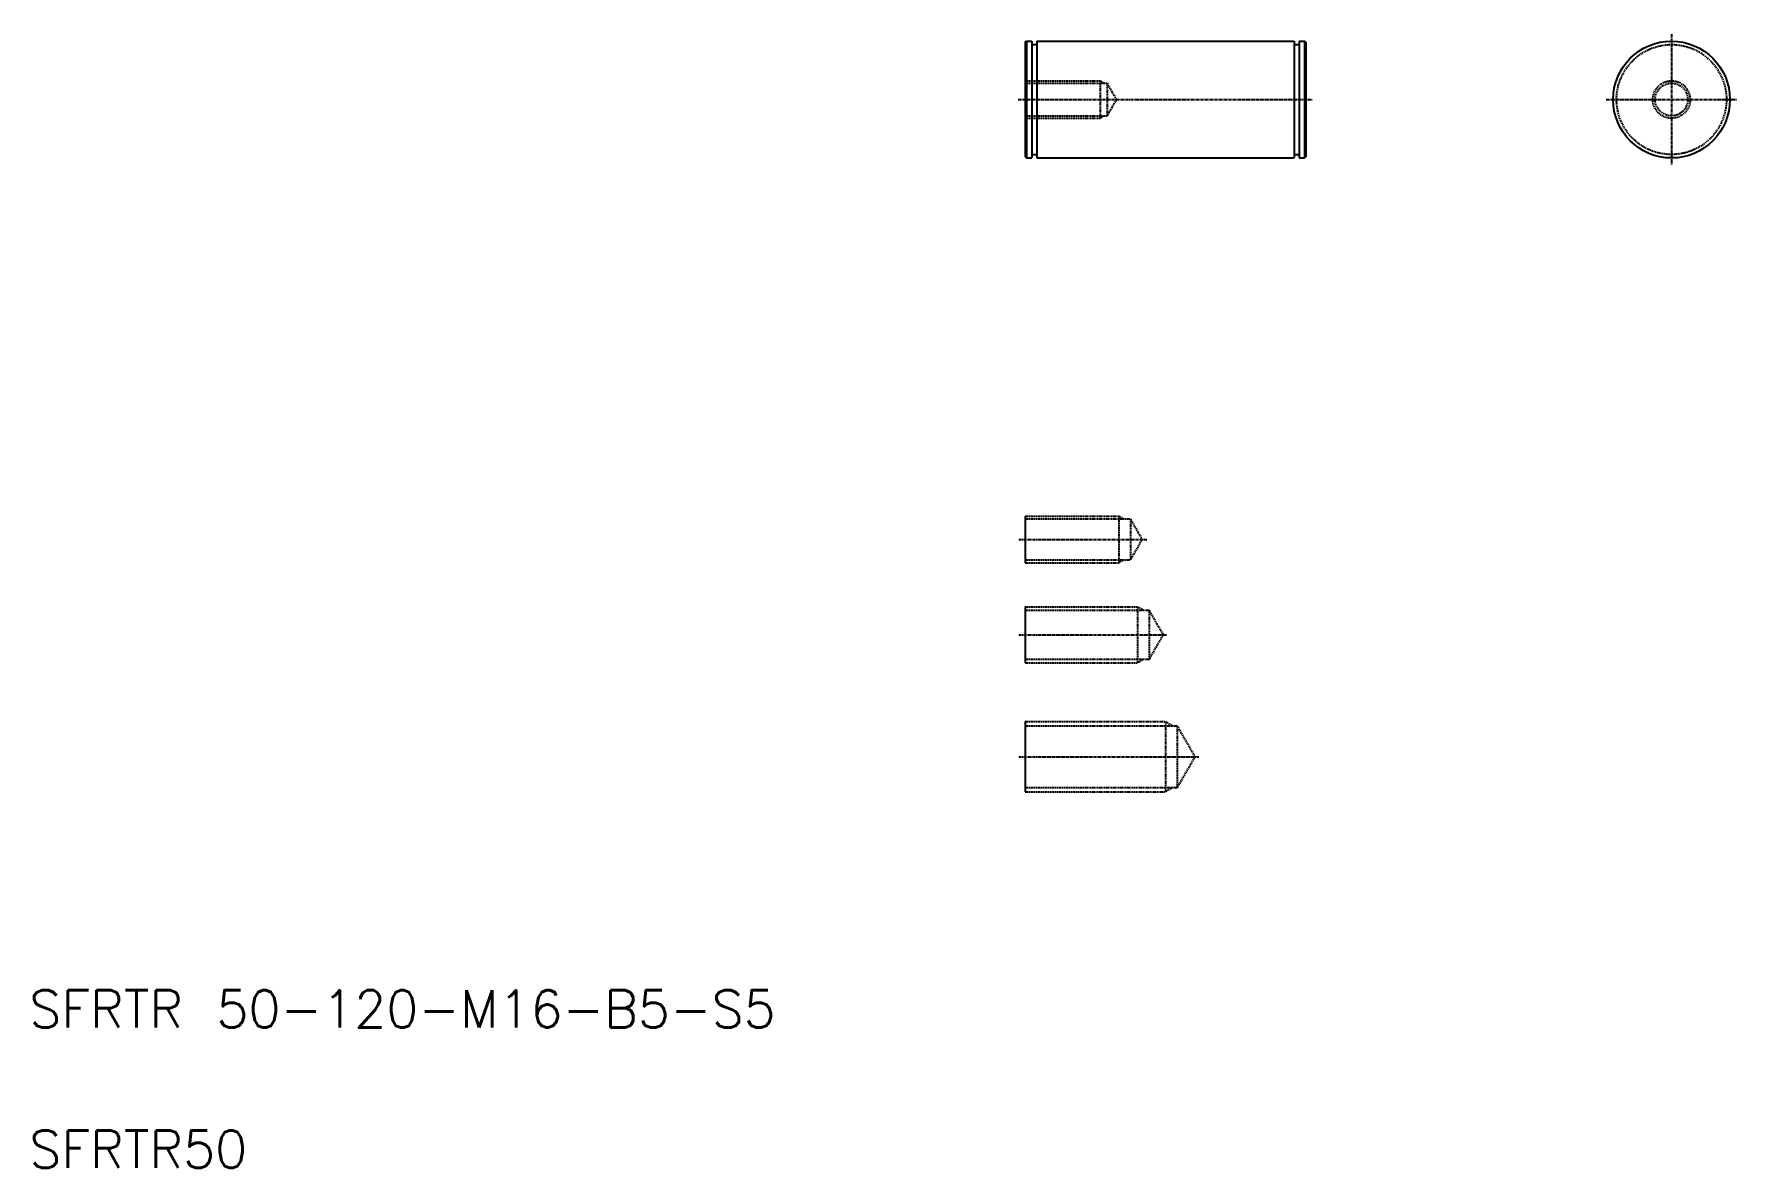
# Model space of a CAD drawing. Extents: x 42 to 771, y 40 to 525.
import ezdxf

# ---------------------------------------------------------------- set-up
doc = ezdxf.new("R2010")
doc.units = 0
doc.linetypes.add('CENTER', pattern=[2, 1.25, -0.25, 0.25, -0.25])
doc.linetypes.add('DASHED', pattern=[0.75, 0.5, -0.25])
doc.layers.get('0').update_dxf_attribs({"linetype": 'CONTINUOUS'})
doc.layers.add('CENTER', color=1, linetype='CENTER')
doc.styles.get("Standard").update_dxf_attribs({"font": 'txt', "bigfont": 'BIGFONT'})

msp = doc.modelspace()

# ---------------------------------------------------------------- linework, layer by layer
at = {"color": 7, "linetype": 'CONTINUOUS'}
for p, q in [((466.17, 521.46), (466.67, 521.96)), ((466.17, 521.46), (466.17, 472.46)), ((466.67, 521.96), (468.97, 521.96)), ((466.67, 521.96), (466.67, 471.96)), ((468.97, 521.96), (468.97, 471.96)), ((468.97, 520.46), (471.17, 520.46)), ((471.17, 521.96), (471.17, 471.96)), ((471.17, 521.96), (581.17, 521.96)), ((581.17, 521.96), (581.17, 471.96)), ((581.17, 520.46), (583.37, 520.46)), ((583.37, 521.96), (583.37, 471.96)), ((583.37, 521.96), (585.67, 521.96)), ((585.67, 521.96), (585.67, 471.96)), ((586.17, 521.46), (585.67, 521.96)), ((586.17, 521.46), (586.17, 472.46)), ((466.17, 472.46), (466.67, 471.96)), ((466.67, 471.96), (468.97, 471.96)), ((468.97, 473.46), (471.17, 473.46)), ((471.17, 471.96), (581.17, 471.96)), ((581.17, 473.46), (583.37, 473.46)), ((583.37, 471.96), (585.67, 471.96)), ((585.67, 471.96), (586.17, 472.46)), ((466.17, 318.83), (466.17, 298.83)), ((466.17, 280.04), (466.17, 256.04)), ((466.17, 230.89), (466.17, 200.89))]:
    msp.add_line(p, q, dxfattribs=at)
at = {"color": 3, "linetype": 'DASHED'}
for p, q in [((466.17, 504.96), (498.17, 504.96)), ((466.17, 503.96), (501.17, 503.96)), ((498.17, 504.96), (498.17, 488.96)), ((498.17, 504.96), (499.9, 503.96)), ((501.17, 503.96), (505.21, 496.96)), ((501.17, 503.96), (501.17, 489.96)), ((501.17, 489.96), (505.21, 496.96)), ((466.17, 489.96), (501.17, 489.96)), ((466.17, 488.96), (498.17, 488.96)), ((498.17, 488.96), (499.9, 489.96)), ((466.17, 318.83), (506.17, 318.83)), ((466.17, 317.58), (511.17, 317.58)), ((506.17, 318.83), (506.17, 298.83)), ((506.17, 318.83), (508.34, 317.58)), ((511.17, 317.58), (511.17, 300.08)), ((511.17, 317.58), (516.22, 308.83)), ((511.17, 300.08), (516.22, 308.83)), ((466.17, 300.08), (511.17, 300.08)), ((466.17, 298.83), (506.17, 298.83)), ((506.17, 298.83), (508.34, 300.08)), ((466.17, 280.04), (514.17, 280.04)), ((466.17, 278.54), (519.17, 278.54)), ((514.17, 280.04), (514.17, 256.04)), ((514.17, 280.04), (516.77, 278.54)), ((519.17, 278.54), (525.23, 268.04)), ((519.17, 278.54), (519.17, 257.54)), ((519.17, 257.54), (525.23, 268.04)), ((466.17, 257.54), (519.17, 257.54)), ((466.17, 256.04), (514.17, 256.04)), ((514.17, 256.04), (516.77, 257.54)), ((466.17, 230.89), (526.17, 230.89)), ((466.17, 229.14), (531.17, 229.14)), ((526.17, 230.89), (526.17, 200.89)), ((526.17, 230.89), (529.2, 229.14)), ((531.17, 229.14), (531.17, 202.64)), ((531.17, 229.14), (538.82, 215.89)), ((531.17, 202.64), (538.82, 215.89)), ((466.17, 202.64), (531.17, 202.64)), ((466.17, 200.89), (526.17, 200.89)), ((526.17, 200.89), (529.2, 202.64))]:
    msp.add_line(p, q, dxfattribs=at)
at = {"color": 7, "linetype": 'CONTINUOUS'}
msp.add_circle((742.7, 496.96), 25, dxfattribs=at)
at = {"color": 3, "linetype": 'DASHED'}
for radius in [23.5, 8, 7]:
    msp.add_circle((742.7, 496.96), radius, dxfattribs=at)
at = {"layer": 'CENTER', "color": 1, "linetype": 'CENTER'}
for p, q in [((742.7, 524.96), (742.7, 468.96)), ((463.17, 496.96), (589.17, 496.96)), ((714.7, 496.96), (770.7, 496.96)), ((463.38, 308.83), (518.17, 308.83)), ((463.38, 268.04), (526.58, 268.04)), ((463.38, 215.89), (540.51, 215.89))]:
    msp.add_line(p, q, dxfattribs=at)

# ---------------------------------------------------------------- texts
at = {"color": 7, "linetype": 'CONTINUOUS'}
for s, p in [('SFRTR 50-120-M16-B5-S5', (40, 100)), ('SFRTR50', (40, 40))]:
    msp.add_text(s, height=16, dxfattribs=at).set_placement(p)

doc.saveas('drawing.dxf')
